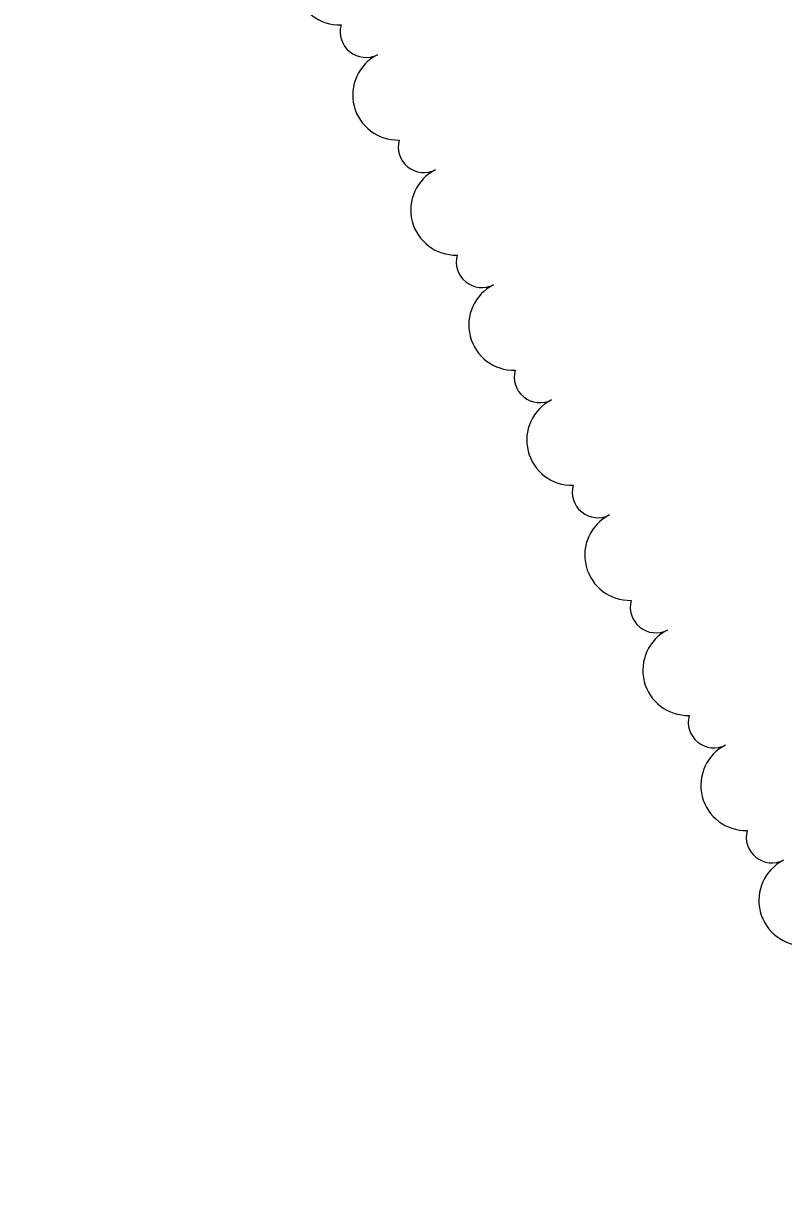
# Model space of a CAD drawing. Header units: metres. Extents: x 2682525 to 2683550, y 1250555 to 1251328.
# Drawn here: x 2683110.329 to 2683113.163, y 1250882.353 to 1250886.709 of the extents above; entities that cross this region are included whole.
import ezdxf

# ---------------------------------------------------------------- set-up
doc = ezdxf.new("R2010")
doc.units = ezdxf.units.M
doc.header["$PDMODE"] = 2
doc.header["$PDSIZE"] = -2
for name, pattern in [('IMPORT-_23_ISO-10 Strichpunktlinie _2_', [46.98999999999999, 30.47999999999999, -7.619999999999998, 1.270000000000001, -7.619999999999998]), ('IMPORT-_25_ISO-10 Strichpunktlinie _2_', [46.98999999999999, 30.47999999999999, -7.619999999999998, 1.270000000000001, -7.619999999999998]), ('IMPORT-_25_VW-01 Strichlinie kurz _2_', [21.165312, 10.580624, -10.584688]), ('Verdeckt 0_75', [1.5, 0.75, -0.75])]:
    doc.linetypes.add(name, pattern=pattern)
for name, color, linetype, lineweight, true_color in [('2458 A U1_dwg-1', 9, 'Continuous', 18, 0x808080), ('_23_000 Linien-Strichpunktlinie kurz 0_10', 9, 'IMPORT-_23_ISO-10 Strichpunktlinie _2_', 18, 0x808080), ('_25_000 Linien-Strichlinie kurz 0_10', 9, 'IMPORT-_25_VW-01 Strichlinie kurz _2_', 18, 0x808080), ('_25_000 Linien-Strichpunktlinie 0_10', 9, 'IMPORT-_25_ISO-10 Strichpunktlinie _2_', 18, 0x808080), ('_25_200 Materialien-Beton', 9, 'Continuous', 18, 0x808080), ('_25_200 Materialien-Fertigbeton', 9, 'Continuous', 18, 0x808080), ('_25_500 Technik-Kanalisation Schächte', 9, 'Continuous', 18, 0x808080), ('_25_Keine', 9, 'Continuous', 18, 0x808080), ('Bemassung', 9, 'Continuous', 18, 0x808080), ('G-____-REVC-OTLN-1', 1, 'Continuous', 18, 0xff0000)]:
    doc.layers.add(name, color=color, linetype=linetype, lineweight=lineweight, true_color=true_color)
for name, color, linetype, lineweight in [('A-____-____-DIMS', 7, 'Continuous', 9), ('A-DETL-____-MBND', 7, 'Verdeckt 0_75', 18), ('G-____-____-TEXT', 7, 'Continuous', 9)]:
    doc.layers.add(name, color=color, linetype=linetype, lineweight=lineweight)
doc.styles.add('Arial_3', font='arial.ttf', dxfattribs={"height": 125})
doc.styles.add('Arial_31', font='arial.ttf', dxfattribs={"width": 0.9, "height": 200})
doc.dimstyles.new('2_0_mm_-_Arial', dxfattribs={"dimscale": 304.8, "dimtxt": 204.051879991394, "dimasz": 0.2460629921259842, "dimexe": 0.3280839895013123, "dimexo": 0.3280840109072179, "dimgap": 0.08202099737532807, "dimtad": 1, "dimdec": 1, "dimlfac": 0.001, "dimrnd": 0.09999999999999999, "dimzin": 0, "dimdsep": 46, "dimtxsty": 'Arial_31', "dimblk1": 'OBLIQUE', "dimblk2": 'OBLIQUE', "dimsah": 1, "dimcen": 0.09, "dimdle": 0.3280839895013123, "dimazin": 0, "dimtfac": 1, "dimtdec": 4, "dimtix": 1, "dimtmove": 0, "dimatfit": 3, "dimfxl": 1, "dimtvp": 1, "dimtfill": 1, "dimtolj": 1, "dimtzin": 0, "dimarcsym": 2})
doc.dimstyles.new('2_0_mm_-_Arial_1', dxfattribs={"dimscale": 304.8, "dimtxt": 204.051879991394, "dimasz": 0.2460629921259842, "dimexe": 0.3280839895013123, "dimexo": 0.3280840109072179, "dimgap": 0.08202099737532807, "dimtad": 1, "dimdec": 1, "dimlfac": 0.001, "dimrnd": 0.09999999999999999, "dimzin": 0, "dimdsep": 46, "dimtxsty": 'Arial_31', "dimblk1": 'OBLIQUE', "dimblk2": 'OBLIQUE', "dimsah": 1, "dimcen": 0.09, "dimdle": 0.3280839895013123, "dimazin": 0, "dimtfac": 1, "dimtdec": 4, "dimtix": 1, "dimtmove": 2, "dimatfit": 3, "dimfxl": 1, "dimtvp": 1, "dimtfill": 1, "dimtolj": 1, "dimtzin": 0, "dimarcsym": 2})

# ---------------------------------------------------------------- blocks, each defined once
blk = doc.blocks.new('2458 A U1_dwg-9041719-U01 Bodenplatte')
at = {"layer": '_25_200 Materialien-Beton'}
h = blk.add_hatch(dxfattribs=at)
h.set_pattern_fill('FP_1', color=256, style=0, pattern_type=2)
h.set_pattern_definition([(18.233, (0, 0), (18.77292067800844, -56.98752011815572), []), (288.233, (0, 0), (63.31313485127099, 20.85671487326738), [])])
h.paths.add_polyline_path([(-49968.00324863024, -24576.79242839237), (-49965.5195898317, -24576.79242839237), (-49965.51958983167, -23456.79242839382), (-50815.51911986209, -23456.79242839324), (-50815.51911986205, -24576.79242839237), (-50404.8310261041, -24576.79242839237)])
at = {"layer": '_25_200 Materialien-Fertigbeton'}
h = blk.add_hatch(dxfattribs=at)
h.set_pattern_fill('FP_34', color=256, style=0, pattern_type=2)
h.set_pattern_definition([(270, (-51325.308, -24222.675), (50, 3.061616997868383e-15), []), (0, (-51325.308, -24222.675), (0, -50), [])])
h.paths.add_polyline_path([(-51325.30777390706, -24437.67519800759), (-51296.83767894577, -24433.92703889938), (-51270.30777390704, -24422.93799242388), (-51247.52602797653, -24405.45694393811), (-51230.04497949075, -24382.67519800759), (-51219.05593301524, -24356.14529296886), (-51215.30777390704, -24327.67519800759), (-51215.30777390704, -24117.67519800759), (-51219.05593301524, -24089.20510304631), (-51230.04497949075, -24062.67519800759), (-51247.52602797653, -24039.89345207707), (-51270.30777390704, -24022.4124035913), (-51296.83767894577, -24011.42335711579), (-51325.30777390706, -24007.67519800759), (-51353.77786886832, -24011.42335711579), (-51380.30777390704, -24022.4124035913), (-51403.08951983757, -24039.89345207707), (-51420.57056832332, -24062.67519800759), (-51431.55961479885, -24089.20510304631), (-51435.30777390705, -24117.67519800759), (-51435.30777390705, -24327.67519800759), (-51431.55961479885, -24356.14529296886), (-51420.57056832332, -24382.67519800759), (-51403.08951983757, -24405.45694393811), (-51380.30777390704, -24422.93799242388), (-51353.77786886832, -24433.92703889938)])
at = {"layer": '_23_000 Linien-Strichpunktlinie kurz 0_10', "flags": 128}
blk.add_lwpolyline([(-48201.41820451852, -21247.76708494488), (-48201.41820451852, -23857.67481516636), (-59051.41568548869, -23857.67481516636), (-59051.41568548869, -26457.72384571089)], dxfattribs=at)
blk.add_lwpolyline([(-48201.41820451852, -21247.76708494488), (-48201.41820451852, -23857.67481516636), (-59051.41568548869, -23857.67481516636), (-59051.41568548869, -26457.72384571089)], dxfattribs=at)
blk.add_lwpolyline([(-51901.41820491334, -23857.67481516634), (-51901.41820491334, -24708.04790065598), (-48201.41820451848, -24708.04790065598), (-48201.41820451848, -23857.67481516635), (-48201.41820451848, -24708.04790065598), (-51901.41820491334, -24708.04790065598)], close=True, dxfattribs=at)
at = {"layer": '_25_000 Linien-Strichlinie kurz 0_10'}
blk.add_line((-50402.00930570563, -24436.79242839318), (-50404.83102610403, -24576.79242839236), dxfattribs=at)
at = {"layer": '_25_000 Linien-Strichlinie kurz 0_10', "flags": 128}
blk.add_lwpolyline([(-49965.51958983165, -24436.79242839315), (-49965.51958983165, -23456.79242839321), (-50815.51911986204, -23456.79242839321), (-50815.51911986204, -24436.79242839315), (-50475.51911986723, -24436.79242839315)], close=True, dxfattribs=at)
at = {"layer": '_25_000 Linien-Strichpunktlinie 0_10', "flags": 128}
blk.add_lwpolyline([(-48349.47132443955, -24437.67519800754), (-78599.66104877448, -24437.67519800754), (-78599.66104877448, -23456.41753594726), (-48349.47132443955, -23456.41753594726)], close=True, dxfattribs=at)
at = {"layer": '_25_200 Materialien-Beton', "flags": 128}
blk.add_lwpolyline([(-49965.51958983163, -24576.79242839235), (-49965.51958983163, -23456.7924283938), (-50815.51911986203, -23456.7924283938), (-50815.51911986203, -24576.79242839235), (-50475.51911986721, -24576.79242839235)], close=True, dxfattribs=at)
at = {"layer": '_25_200 Materialien-Fertigbeton'}
for p, q in [((-51435.30777390698, -24117.67519800756), (-51435.30777390698, -24327.67519800756)), ((-51215.30777390698, -24327.67519800756), (-51215.30777390698, -24117.67519800756))]:
    blk.add_line(p, q, dxfattribs=at)
for centre, radius, start, end in [((-51325.30777390698, -24117.67519800756), 110, 90, 180), ((-51325.30777390698, -24117.67519800756), 110, 0, 90), ((-51325.30777390698, -24327.67519800756), 109.9999999999927, 180, 269.9999999999996), ((-51325.30777390698, -24327.67519800756), 110, 269.9999999999996, 0)]:
    blk.add_arc(centre, radius, start, end, dxfattribs=at)
at = {"layer": '_25_500 Technik-Kanalisation Schächte', "flags": 128}
blk.add_lwpolyline([(-48470.30777472434, -27882.65213969124), (-48470.30777472434, -28032.65213969498), (-75781.4182023694, -28032.65213969498), (-75781.4182023694, -27882.65213969411)], close=True, dxfattribs=at)
at = {"layer": '_25_Keine'}
for p, q in [((-51035.51911992364, -23830.99999999999), (-51035.51911992364, -25762.94089423909)), ((-51325.30777390698, -23957.67519800756), (-51325.30777390698, -24487.67519800756)), ((-51590.30777390698, -24222.67519800756), (-51060.30777390698, -24222.67519800756))]:
    blk.add_line(p, q, dxfattribs=at)
at = {"layer": '_25_Keine', "flags": 128}
for points in [[(-51550.30777390705, -21247.76708494488), (-51550.30777390705, -25107.67519800752), (-54050.30777390704, -25107.67519800752), (-54050.30777390704, -21247.76708494488)], [(-48600.307773907, -21247.76708494488), (-48600.307773907, -25107.67519800753), (-51100.307773907, -25107.67519800753), (-51100.307773907, -21247.76708494488)], [(-50815.51911986199, -24636.79242839225), (-50506.0734423778, -24636.79242839225), (-50506.0734423778, -24576.79242839238), (-50815.51911979431, -24576.79242839238)], [(-50528.71771592803, -25760.92578892524), (-50504.83942473023, -24576.20147337564), (-50404.85973006079, -24578.21657868961), (-50428.73802125862, -25762.94089423907)]]:
    blk.add_lwpolyline(points, dxfattribs=at)
for points in [[(-51035.51911992356, -25762.94089423907), (-51035.51911992356, -21635.57400418479), (-49603.38543813303, -21635.57400418479), (-49603.38543813303, -25762.94089423904)], [(-50815.51911986207, -24636.79242839229), (-51034.75955993852, -24636.79242839229), (-51034.75955993852, -22401.27209729225), (-50815.51911986199, -22401.27209729225)]]:
    blk.add_lwpolyline(points, close=True, dxfattribs=at)
at = {"layer": 'Bemassung', "flags": 128}
for points in [[(-51325.30777390698, -21598.017009731), (-51325.30777390698, -24219.67519800757)], [(-51435.30777390698, -22098.017009731), (-51435.30777390698, -24219.67519800757)], [(-51215.30777390699, -22098.017009731), (-51215.30777390699, -24219.67519800757)], [(-51550.30777390698, -22598.01700973915), (-51550.30777390698, -25104.67519800748)], [(-51435.30777390698, -22598.01700974727), (-51435.30777390698, -24219.67519800757)], [(-51215.30777390699, -22598.01700974735), (-51215.30777390699, -24219.67519800757)], [(-51100.30777390694, -22598.01700974737), (-51100.30777390694, -24219.67519800756)]]:
    blk.add_lwpolyline(points, close=True, dxfattribs=at)
blk.add_lwpolyline([(-47278.90107377427, -27373.61881234133), (-78489.17699227516, -27373.61881234133), (-78376.93578133766, -27373.61881234133)], dxfattribs=at)
blk = doc.blocks.new('_Oblique')
at = {"color": 0, "linetype": 'ByBlock', "lineweight": -2}
blk.add_line((-0.5, -0.5), (0.5, 0.5), dxfattribs=at)
blk = doc.blocks.new('*D1807')
at = {"layer": 'A-____-____-DIMS', "color": 0, "lineweight": -2, "transparency": 16777216}
for p, q in [((2683068.897622096, 1250867.009540824), (2683135.861756529, 1250900.785341326)), ((2683053.688199543, 1250859.338114525), (2683068.897622096, 1250867.009540824)), ((2683053.688199543, 1250859.338114525), (2682986.72406511, 1250825.562314023)), ((2683113.74310552, 1250778.098576879), (2683113.932022766, 1250777.724028246)), ((2683098.698719751, 1250770.099947516), (2683098.722600213, 1250770.052601948))]:
    blk.add_line(p, q, dxfattribs=at)
at = {"layer": 'A-____-____-DIMS', "color": 0, "lineweight": -2, "transparency": 16777216, "xscale": 74.99999999999999, "yscale": 74.99999999999999, "zscale": 74.99999999999999}
for p, rotation in [((2683068.897622096, 1250867.009540824), 206.7657572042305), ((2683053.688199543, 1250859.338114525), 26.76575720423048)]:
    blk.add_blockref('_Oblique', p, dxfattribs=dict(at, rotation=rotation))
at = {"layer": 'A-____-____-DIMS', "color": 0, "transparency": 16777216, "insert": (2683004.047613651, 1250976.668747653), "char_height": 200, "width": 911.641014607705, "attachment_point": 5, "rotation": 26.76575720423047, "style": 'Arial_31', "bg_fill": 3, "box_fill_scale": 1.1, "bg_fill_color": 256, "bg_fill_true_color": 13158600, "bg_fill_transparency": 0}
blk.add_mtext('\\A1;0.0', dxfattribs=at)
at = {"layer": 'Defpoints', "color": 0, "transparency": 16777216}
for p in [(2683068.708701911, 1250867.384095282), (2683068.897622096, 1250867.009540824), (2683053.664316143, 1250859.385465919)]:
    blk.add_point(p, dxfattribs=at)
blk = doc.blocks.new('*D1808')
at = {"layer": 'A-____-____-DIMS', "color": 0, "lineweight": -2, "transparency": 16777216}
for p, q in [((2683101.306229421, 1250883.356000871), (2683168.270363854, 1250917.131801374)), ((2683068.897622741, 1250867.009539544), (2683001.933488308, 1250833.233739042)), ((2683146.196746825, 1250794.355752247), (2683146.340630091, 1250794.070488293)), ((2683113.74310552, 1250778.098576879), (2683113.932023411, 1250777.724026967))]:
    blk.add_line(p, q, dxfattribs=at)
at = {"layer": 'A-____-____-DIMS', "color": 0, "transparency": 16777216, "insert": (2682617.72699169, 1250788.948338999), "char_height": 200, "width": 911.641014607705, "attachment_point": 1, "rotation": 26.76575720423047, "line_spacing_factor": 0.9417779076525878, "style": 'Arial_31', "bg_fill": 3, "box_fill_scale": 1.1, "bg_fill_color": 256, "bg_fill_true_color": 13158600, "bg_fill_transparency": 0}
blk.add_mtext('\\A1;0.0', dxfattribs=at)
at = {"layer": 'A-____-____-DIMS', "color": 0, "lineweight": -2, "transparency": 16777216}
blk.add_line((2683068.897622741, 1250867.009539544), (2683101.306229421, 1250883.356000871), dxfattribs=at)
at = {"layer": 'Defpoints', "color": 0, "transparency": 16777216}
for p in [(2683101.162343216, 1250883.641270651), (2683101.306229421, 1250883.356000871), (2683068.708701911, 1250867.384095282)]:
    blk.add_point(p, dxfattribs=at)
at = {"layer": 'A-____-____-DIMS', "color": 0, "lineweight": -2, "transparency": 16777216, "xscale": 74.99999999999999, "yscale": 74.99999999999999, "zscale": 74.99999999999999}
for p, rotation in [((2683101.306229421, 1250883.356000871), 206.7657572042305), ((2683068.897622741, 1250867.009539544), 26.76575720423048)]:
    blk.add_blockref('_Oblique', p, dxfattribs=dict(at, rotation=rotation))
blk = doc.blocks.new('*D1809')
at = {"layer": 'A-____-____-DIMS', "color": 0, "lineweight": -2, "transparency": 16777216}
for p, q in [((2683132.910514814, 1250899.296771893), (2683199.874649247, 1250933.072572396)), ((2683101.30623005, 1250883.355999624), (2683132.910514814, 1250899.296771893)), ((2683101.30623005, 1250883.355999624), (2683034.342095617, 1250849.580199121)), ((2683177.801724807, 1250810.295150137), (2683177.944915484, 1250810.011259315)), ((2683146.196746825, 1250794.355752247), (2683146.34063072, 1250794.070487046))]:
    blk.add_line(p, q, dxfattribs=at)
at = {"layer": 'A-____-____-DIMS', "color": 0, "lineweight": -2, "transparency": 16777216, "xscale": 74.99999999999999, "yscale": 74.99999999999999, "zscale": 74.99999999999999}
for p, rotation in [((2683132.910514814, 1250899.296771893), 206.7657572042305), ((2683101.30623005, 1250883.355999624), 26.76575720423048)]:
    blk.add_blockref('_Oblique', p, dxfattribs=dict(at, rotation=rotation))
at = {"layer": 'A-____-____-DIMS', "color": 0, "transparency": 16777216, "insert": (2683059.863075263, 1251004.821305737), "char_height": 200, "width": 911.641014607705, "attachment_point": 5, "rotation": 26.76575720423047, "style": 'Arial_31', "bg_fill": 3, "box_fill_scale": 1.1, "bg_fill_color": 256, "bg_fill_true_color": 13158600, "bg_fill_transparency": 0}
blk.add_mtext('\\A1;0.0', dxfattribs=at)
at = {"layer": 'Defpoints', "color": 0, "transparency": 16777216}
for p in [(2683132.767321199, 1250899.58066854), (2683132.910514814, 1250899.296771893), (2683101.162343216, 1250883.641270651)]:
    blk.add_point(p, dxfattribs=at)
blk = doc.blocks.new('Family - ___-9052579-U01 Bodenplatte')
at = {"layer": 'G-____-REVC-OTLN-1'}
for centre, radius, start, end in [((-51770.59466395932, -23510.65660828573), 168.0516399246917, 90, 244.791234703243), ((-51770.59466395932, -23726.72300247461), 96.02950852838975, 138.1896851042226, 269.9999999999996), ((-51770.59466395932, -23990.8041509277), 168.0516399246917, 90, 244.7912347032419), ((-51770.59466395932, -24206.87054511658), 96.02950852838975, 138.1896851042218, 269.9999999999996), ((-51770.59466395932, -24470.95169356966), 168.0516399246844, 90, 244.7912347032415), ((-51770.59466395932, -24687.01808775854), 96.02950852838975, 138.189685104221, 269.9999999999996), ((-51770.59466395932, -24951.09923621162), 168.0516399246844, 90, 244.7912347032415), ((-51770.59466395932, -25167.1656304005), 96.02950852838975, 138.189685104221, 269.9999999999996), ((-51770.59466395932, -25431.24677885358), 168.0516399246917, 90, 244.7912347032425), ((-51770.59466395932, -25647.31317304246), 96.02950852838975, 138.1896851042218, 269.9999999999996), ((-51770.59466395932, -25911.39432149554), 168.0516399246917, 90, 244.7912347032425), ((-51770.59466395932, -26127.46071568443), 96.02950852838975, 138.1896851042218, 269.9999999999996), ((-51770.59466395932, -26391.54186413751), 168.0516399246844, 90, 244.7912347032415), ((-51770.59466395932, -26607.60825832639), 96.02950852838975, 138.189685104221, 269.9999999999996), ((-51770.59466395932, -26871.68940677947), 168.0516399246844, 90, 244.7912347032415), ((-51770.59466395932, -27087.75580096835), 96.02950852838975, 138.189685104221, 269.9999999999996), ((-51770.59466395932, -27351.83694942143), 168.0516399246917, 90, 244.7912347032425)]:
    blk.add_arc(centre, radius, start, end, dxfattribs=at)

msp = doc.modelspace()

# ---------------------------------------------------------------- linework, layer by layer
at = {"layer": 'A-DETL-____-MBND'}
msp.add_open_spline([(2683066.009390901, 1250869.679863096), (2683066.288205003, 1250869.551325586), (2683067.039320472, 1250869.18605556), (2683068.808618498, 1250868.554809036), (2683071.657237757, 1250869.494124548), (2683074.467321273, 1250871.018365242), (2683078.195421315, 1250872.859749516), (2683083.158512379, 1250875.383371573), (2683088.800458998, 1250878.256991499), (2683094.67246607, 1250881.112386641), (2683097.951854891, 1250882.94699488), (2683100.081408632, 1250883.879558791), (2683100.187642982, 1250884.43076455), (2683100.919117485, 1250885.016465895), (2683101.844521929, 1250884.711114088), (2683103.967648854, 1250886.004076284), (2683109.204590926, 1250888.417601884), (2683115.754953569, 1250891.836530144), (2683122.446522959, 1250895.24131188), (2683126.497124689, 1250897.270196159), (2683129.520615935, 1250898.811156605), (2683132.804656584, 1250900.260438276), (2683134.067093911, 1250906.573856538), (2683135.558020153, 1250913.796773206), (2683138.657477513, 1250918.602886364), (2683139.889302063, 1250920.906158589)], degree=3, knots=[0, 0, 0, 0, 3.021816965252346, 8.2668153199768, 17.95102877688316, 30.86478291184385, 40.23480069127133, 58.74610483870741, 85.71719350426484, 102.6006594184549, 122.8063238274784, 123.1988405673681, 125.0105717409506, 127.673553189531, 131.444065486728, 133.3966811922206, 151.4499517304334, 188.9907190902837, 205.6325642785124, 225.4757952452216, 233.4027051389572, 239.3167187433414, 259.753894699282, 288.8823652494151, 314.5908583427087, 314.5908583427087, 314.5908583427087, 314.5908583427087], dxfattribs=at)
at = {"layer": 'G-____-____-TEXT', "flags": 128}
msp.add_lwpolyline([(2683112.820918252, 1250885.549314802), (2683114.761985334, 1250886.528362595), (2683115.3658966, 1250885.331043848), (2683113.424829518, 1250884.351996054)], close=True, dxfattribs=at)

# ---------------------------------------------------------------- block references
at = {"layer": '2458 A U1_dwg-1', "xscale": 0.001, "yscale": 0.001, "zscale": 0.001, "rotation": 26.76575494316579}
msp.add_blockref('2458 A U1_dwg-9041719-U01 Bodenplatte', (2683147.144467305, 1250931.177239274), dxfattribs=at)

# ---------------------------------------------------------------- next in the draw order: texts
at = {"layer": 'G-____-____-TEXT', "insert": (2683112.936857295, 1250885.485992603), "char_height": 0.125, "width": 2.4491553125, "attachment_point": 1, "rotation": 26.765754943165796, "style": 'Arial_3', "bg_fill": 3, "box_fill_scale": 1.25, "bg_fill_color": 256, "bg_fill_true_color": 13158600, "bg_fill_transparency": 0}
msp.add_mtext('Schlammsammler Ø60/60', dxfattribs=at)

# ---------------------------------------------------------------- next in the draw order: texts
at = {"layer": 'G-____-____-TEXT', "insert": (2683113.026222426, 1250885.30881666), "char_height": 0.125, "width": 2.32489375, "attachment_point": 1, "rotation": 26.765754943165796, "style": 'Arial_3', "bg_fill": 3, "box_fill_scale": 1.25, "bg_fill_color": 256, "bg_fill_true_color": 13158600, "bg_fill_transparency": 0}
msp.add_mtext('Deckel verschraubt GVD', dxfattribs=at)

# ---------------------------------------------------------------- next in the draw order: texts
at = {"layer": 'G-____-____-TEXT', "insert": (2683113.115587559, 1250885.131640717), "char_height": 0.125, "width": 0.7656115625, "attachment_point": 1, "rotation": 26.765754943165796, "style": 'Arial_3', "bg_fill": 3, "box_fill_scale": 1.25, "bg_fill_color": 256, "bg_fill_true_color": 13158600, "bg_fill_transparency": 0}
msp.add_mtext('Deckel  ', dxfattribs=at)

# ---------------------------------------------------------------- next in the draw order: dimensions: what is measured, and where the dimension line sits
at = {"layer": 'A-____-____-DIMS'}
dim = msp.add_linear_dim(base=(2683068.897622096, 1250867.009540824), p1=(2683053.664316142, 1250859.385465919), p2=(2683068.708701911, 1250867.384095282), angle=26.76575720423047, dimstyle='2_0_mm_-_Arial', override={"dimpost": '<>', "dimfxl": 17038.5332360565}, dxfattribs=at)
dim.commit()
dim.dimension.update_dxf_attribs({"geometry": '*D1807', "text_midpoint": (2683004.047613651, 1250976.668747653)})

# ---------------------------------------------------------------- next in the draw order: dimensions: what is measured, and where the dimension line sits
dim = msp.add_linear_dim(base=(2683101.306229421, 1250883.356000871), p1=(2683068.708701911, 1250867.384095282), p2=(2683101.162343216, 1250883.641270651), angle=26.76575720423047, dimstyle='2_0_mm_-_Arial_1', override={"dimpost": '<>', "dimfxl": 36297.85923366722}, dxfattribs=at)
dim.commit()
dim.dimension.update_dxf_attribs({"geometry": '*D1808', "text_midpoint": (2683084.754535631, 1250875.177022492), "dimtype": 160})

# ---------------------------------------------------------------- next in the draw order: dimensions: what is measured, and where the dimension line sits
dim = msp.add_linear_dim(base=(2683132.910514814, 1250899.296771893), p1=(2683101.162343216, 1250883.641270651), p2=(2683132.767321198, 1250899.58066854), angle=26.76575720423047, dimstyle='2_0_mm_-_Arial', override={"dimpost": '<>', "dimfxl": 35396.87893486193}, dxfattribs=at)
dim.commit()
dim.dimension.update_dxf_attribs({"geometry": '*D1809', "text_midpoint": (2683059.863075263, 1251004.821305737)})

# ---------------------------------------------------------------- next in the draw order: block references
at = {"layer": 'G-____-REVC-OTLN-1', "xscale": 0.001, "yscale": 0.001, "zscale": 0.001, "rotation": 26.76575494316579}
msp.add_blockref('Family - ___-9052579-U01 Bodenplatte', (2683147.144467305, 1250931.177239274), dxfattribs=at)

doc.saveas('drawing.dxf')
